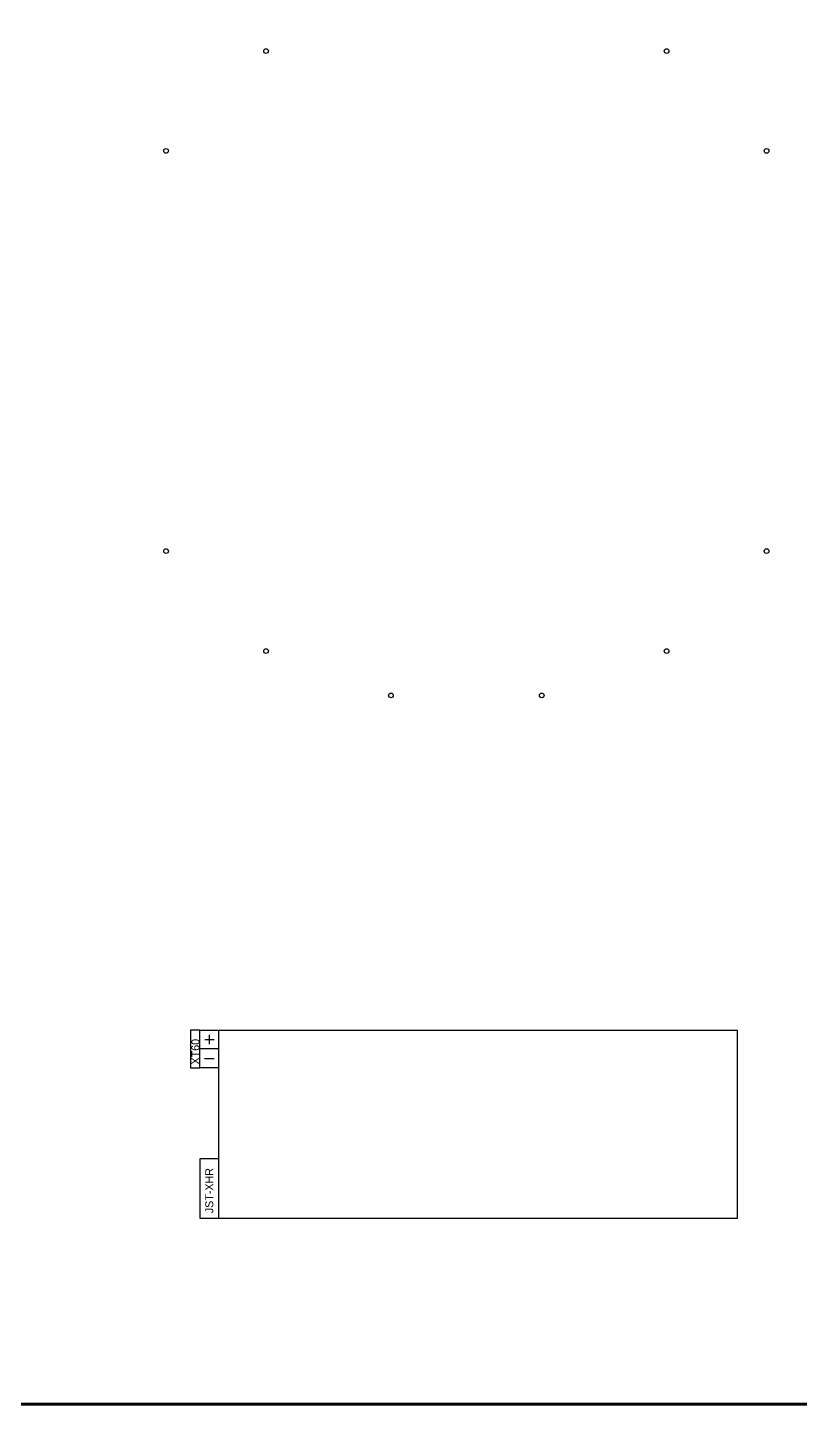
# Model space of a CAD drawing. Header units: inches. Extents: x -1 to 333, y -1 to 223.
# Drawn here: x 105.2 to 187.2, y -1.2 to 145.1 of the extents above; entities that cross this region are included whole.
import ezdxf
from ezdxf.enums import TextEntityAlignment as Align

# ---------------------------------------------------------------- set-up
doc = ezdxf.new("R2010")
doc.units = ezdxf.units.IN
doc.header["$MEASUREMENT"] = 0
doc.layers.add('TITLE', color=7, linetype='Continuous')
doc.styles.add('ITALIC', font='ITALIC')
doc.styles.add('SIMPLEX', font='SIMPLEX')

# ---------------------------------------------------------------- blocks, each defined once
blk = doc.blocks.new('NO_NUM_acade_title')
at = {"layer": 'TITLE', "const_width": 0.0312}
blk.add_lwpolyline([(30.594, 0.281), (30.594, 22.177), (30.344, 22.427), (0.281, 22.427), (0.031, 22.177), (0.031, 0.281), (0.281, 0.031), (30.344, 0.031)], close=True, dxfattribs=at)
at = {"layer": 'TITLE', "color": 1, "style": 'ITALIC'}
for tag, height, p in [('TITLE#1', 0.125, (32.156, 3.406)), ('TITLE#2', 0.125, (32.156, 3.204)), ('TITLE#3', 0.125, (32.156, 3.001)), ('TITLE#4', 0.125, (32.156, 2.799)), ('DWG#', 0.2, (32.156, 0.826))]:
    blk.add_attdef(tag, text='', height=height, dxfattribs=at).set_placement(p, align=Align.CENTER)
at = {"layer": 'TITLE', "color": 1, "style": 'SIMPLEX'}
blk.add_attdef('CAD#', (30.826, 1.958), '', height=0.0938, rotation=90, dxfattribs=at)
at = {"layer": 'TITLE', "color": 1}
for tag, p, height, style in [('ENGINEER', (31.237, 1.958), 0.0938, 'ITALIC'), ('CHKDBY', (32.424, 1.958), 0.0938, 'ITALIC'), ('JOB#', (31.464, 1.644), 0.0938, 'SIMPLEX'), ('DRAWNBY', (32.494, 1.644), 0.0938, 'ITALIC'), ('SCALE', (31.353, 1.344), 0.0938, 'SIMPLEX'), ('DATE', (32.408, 1.344), 0.0938, 'SIMPLEX'), ('SHTS', (32.532, 0.25), 0.2, 'ITALIC')]:
    blk.add_attdef(tag, p, '', height=height, dxfattribs=dict(at, style=style))
at = {"layer": 'TITLE', "color": 1, "style": 'ITALIC'}
blk.add_attdef('SH#', text='', height=0.2, dxfattribs=at).set_placement((31.881, 0.25), align=Align.RIGHT)
at = {"layer": 'TITLE', "color": 7, "flags": 9}
blk.add_attdef('WD_TB', (31.219, 0.031), '', height=0.125, dxfattribs=at)
blk = doc.blocks.new('Base bottom')
at = {"color": 7}
for centre in [(-8, 46.91, -9.54), (8, 46.91, -9.54), (-21.25, 42.2, -9.54), (21.25, 42.2, -9.54), (-31.86, 31.59, -9.54), (31.86, 31.59, -9.54), (-31.86, -10.9, -9.54), (31.86, -10.9, -9.54), (-21.25, -21.51, -9.54), (21.25, -21.51, -9.54)]:
    blk.add_circle(centre, 0.25, dxfattribs=at)
blk = doc.blocks.new('BATTERY')
for p, q in [((-17.14, 6.56), (-18.14, 6.56)), ((-18.14, 6.56), (-18.14, 2.56)), ((-17.14, 4.56), (-17.14, 6.56)), ((-17.14, 6.56), (-15.14, 6.56)), ((-16.14, 6.06), (-16.14, 5.06)), ((-15.14, 4.56), (-17.14, 4.56)), ((-17.14, 2.56), (-17.14, 4.56)), ((-16.63, 5.56), (-15.63, 5.56)), ((-16.64, 3.56), (-15.64, 3.56)), ((-18.14, 2.56), (-17.14, 2.56)), ((-15.14, 2.56), (-17.14, 2.56)), ((-17.12, -13.44), (-17.12, -7.06)), ((-17.12, -7.06), (-15.12, -7.06)), ((-15.12, -13.44), (-17.12, -13.44))]:
    blk.add_line(p, q)
blk.add_lwpolyline([(-15.12, 6.56), (39.88, 6.56), (39.88, -13.44), (-15.12, -13.44)], close=True)
for s, p in [('XT60', (-17.19, 2.91)), ('JST-XHR', (-15.72, -12.88))]:
    blk.add_text(s, height=0.85, rotation=90).set_placement(p)

msp = doc.modelspace()

# ---------------------------------------------------------------- block references
at = {"xscale": 10, "yscale": 10, "zscale": 10}
msp.add_blockref('NO_NUM_acade_title', (-1.41, -1.41), dxfattribs=at)
at = {"rotation": 180}
msp.add_blockref('Base bottom', (151.72, 121.05, 9.54), dxfattribs=at)
msp.add_blockref('BATTERY', (140.59, 32.04))

doc.saveas('drawing.dxf')
